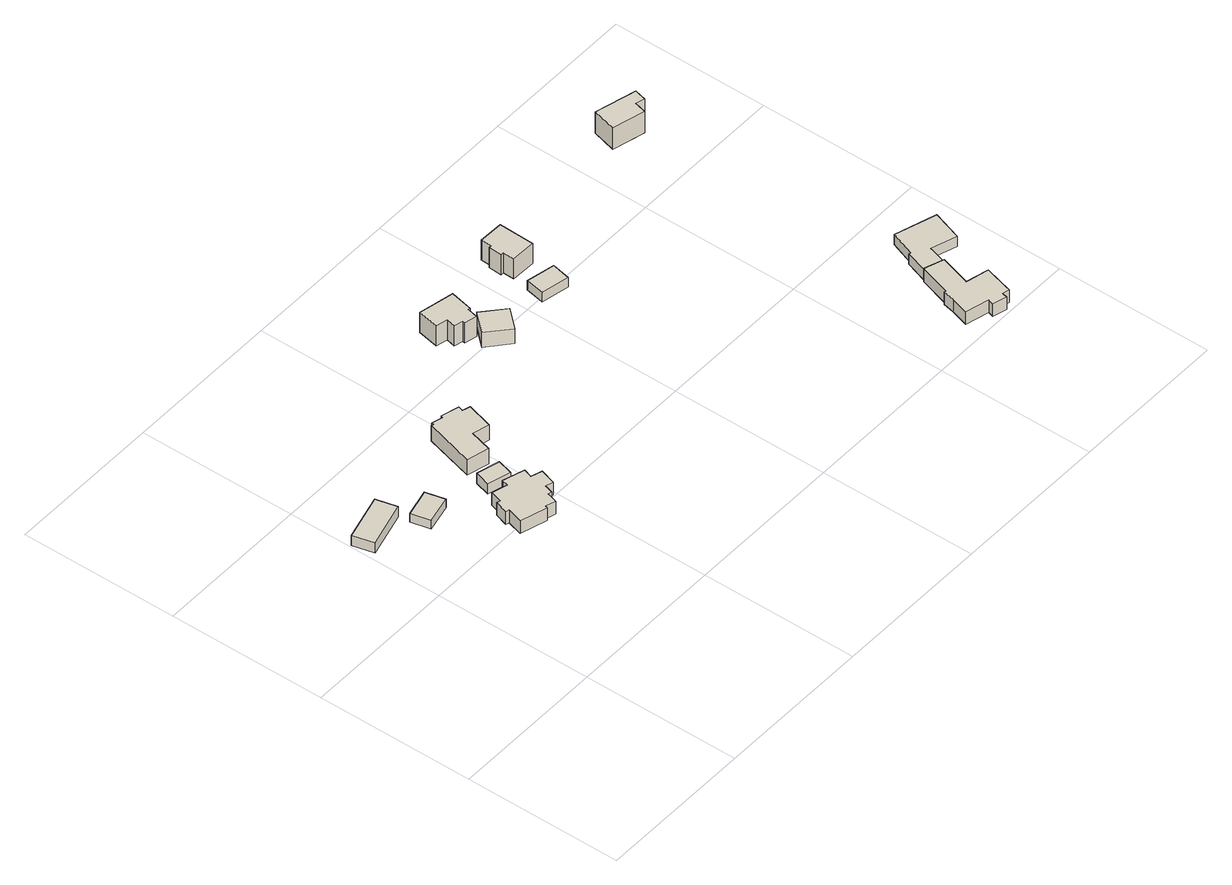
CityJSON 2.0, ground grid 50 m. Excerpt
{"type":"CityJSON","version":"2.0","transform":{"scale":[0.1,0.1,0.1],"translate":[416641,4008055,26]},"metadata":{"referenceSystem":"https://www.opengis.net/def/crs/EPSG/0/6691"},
"CityObjects":{
"building1":{"type":"Building","attributes":{"class":"3001","measuredHeight":9,"BuildingLandSlideRiskAttribute.description":"2","BuildingLandSlideRiskAttribute.areaType":"1","BuildingIDAttribute.prefecture":"08","BuildingIDAttribute.city":"08220"},"geometry":[{"type":"Solid","lod":"1","boundaries":[[[[0,1,2,3]],[[2,4,5,3]],[[1,6,4,2]],[[0,7,6,1]],[[3,5,7,0]],[[4,6,7,5]]]]}]},
"building2":{"type":"Building","attributes":{"class":"3001","measuredHeight":3.7,"BuildingLandSlideRiskAttribute.description":"2","BuildingLandSlideRiskAttribute.areaType":"1","BuildingIDAttribute.prefecture":"08","BuildingIDAttribute.city":"08220"},"geometry":[{"type":"Solid","lod":"1","boundaries":[[[[8,9,10,11]],[[10,12,13,11]],[[9,14,12,10]],[[8,15,14,9]],[[11,13,15,8]],[[12,14,15,13]]]]}]},
"building3":{"type":"Building","attributes":{"class":"3001","measuredHeight":6.4,"BuildingLandSlideRiskAttribute.description":"2","BuildingLandSlideRiskAttribute.areaType":"1","BuildingIDAttribute.prefecture":"08","BuildingIDAttribute.city":"08220"},"geometry":[{"type":"Solid","lod":"1","boundaries":[[[[16,17,18,19,20,21,22,23,24,25,26,27,28,29,30,31,32,33]],[[32,34,35,33]],[[31,36,34,32]],[[30,37,36,31]],[[29,38,37,30]],[[28,39,38,29]],[[27,40,39,28]],[[26,41,40,27]],[[25,42,41,26]],[[24,43,42,25]],[[23,44,43,24]],[[22,45,44,23]],[[21,46,45,22]],[[20,47,46,21]],[[19,48,47,20]],[[18,49,48,19]],[[17,50,49,18]],[[16,51,50,17]],[[33,35,51,16]],[[34,36,37,38,39,40,41,42,43,44,45,46,47,48,49,50,51,35]]]]}]},
"building4":{"type":"Building","attributes":{"class":"3001","measuredHeight":4.5,"BuildingLandSlideRiskAttribute.description":"2","BuildingLandSlideRiskAttribute.areaType":"1","BuildingIDAttribute.prefecture":"08","BuildingIDAttribute.city":"08220"},"geometry":[{"type":"Solid","lod":"1","boundaries":[[[[52,53,54,55]],[[54,56,57,55]],[[53,58,56,54]],[[52,59,58,53]],[[55,57,59,52]],[[56,58,59,57]]]]}]},
"building5":{"type":"Building","attributes":{"class":"3001","measuredHeight":7.1,"BuildingLandSlideRiskAttribute.description":"2","BuildingLandSlideRiskAttribute.areaType":"1","BuildingIDAttribute.prefecture":"08","BuildingIDAttribute.city":"08220"},"geometry":[{"type":"Solid","lod":"1","boundaries":[[[[60,61,62,63,64,65,66,67,68,69,70,71]],[[70,72,73,71]],[[69,74,72,70]],[[68,75,74,69]],[[67,76,75,68]],[[66,77,76,67]],[[65,78,77,66]],[[64,79,78,65]],[[63,80,79,64]],[[62,81,80,63]],[[61,82,81,62]],[[60,83,82,61]],[[71,73,83,60]],[[72,74,75,76,77,78,79,80,81,82,83,73]]]]}]},
"building6":{"type":"Building","attributes":{"class":"3001","measuredHeight":8.3,"BuildingLandSlideRiskAttribute.description":"2","BuildingLandSlideRiskAttribute.areaType":"1","BuildingIDAttribute.prefecture":"08","BuildingIDAttribute.city":"08220"},"geometry":[{"type":"Solid","lod":"1","boundaries":[[[[84,85,86,87,88,89,90,91,92,93]],[[92,94,95,93]],[[91,96,94,92]],[[90,97,96,91]],[[89,98,97,90]],[[88,99,98,89]],[[87,100,99,88]],[[86,101,100,87]],[[85,102,101,86]],[[84,103,102,85]],[[93,95,103,84]],[[94,96,97,98,99,100,101,102,103,95]]]]}]},
"building7":{"type":"Building","attributes":{"class":"3001","measuredHeight":6.1,"BuildingLandSlideRiskAttribute.description":"2","BuildingLandSlideRiskAttribute.areaType":"1","BuildingIDAttribute.prefecture":"08","BuildingIDAttribute.city":"08220"},"geometry":[{"type":"Solid","lod":"1","boundaries":[[[[104,105,106,107]],[[106,108,109,107]],[[105,110,108,106]],[[104,111,110,105]],[[107,109,111,104]],[[108,110,111,109]]]]}]},
"building8":{"type":"Building","attributes":{"class":"3001","measuredHeight":3.5,"BuildingLandSlideRiskAttribute.description":"2","BuildingLandSlideRiskAttribute.areaType":"1","BuildingIDAttribute.prefecture":"08","BuildingIDAttribute.city":"08220"},"geometry":[{"type":"Solid","lod":"1","boundaries":[[[[112,113,114,115]],[[114,116,117,115]],[[113,118,116,114]],[[112,119,118,113]],[[115,117,119,112]],[[116,118,119,117]]]]}]},
"building9":{"type":"Building","attributes":{"class":"3001","measuredHeight":7.8,"BuildingLandSlideRiskAttribute.description":"2","BuildingLandSlideRiskAttribute.areaType":"1","BuildingIDAttribute.prefecture":"08","BuildingIDAttribute.city":"08220"},"geometry":[{"type":"Solid","lod":"1","boundaries":[[[[120,121,122,123,124,125,126,127]],[[126,128,129,127]],[[125,130,128,126]],[[124,131,130,125]],[[123,132,131,124]],[[122,133,132,123]],[[121,134,133,122]],[[120,135,134,121]],[[127,129,135,120]],[[128,130,131,132,133,134,135,129]]]]}]},
"building10":{"type":"Building","attributes":{"class":"3001","measuredHeight":8.3,"BuildingLandSlideRiskAttribute.description":"2","BuildingLandSlideRiskAttribute.areaType":"1","BuildingIDAttribute.prefecture":"08","BuildingIDAttribute.city":"08220"},"geometry":[{"type":"Solid","lod":"1","boundaries":[[[[136,137,138,139,140,141,142,143,144,145,146,147,148,149,150,151]],[[150,152,153,151]],[[149,154,152,150]],[[148,155,154,149]],[[147,156,155,148]],[[146,157,156,147]],[[145,158,157,146]],[[144,159,158,145]],[[143,160,159,144]],[[142,161,160,143]],[[141,162,161,142]],[[140,163,162,141]],[[139,164,163,140]],[[138,165,164,139]],[[137,166,165,138]],[[136,167,166,137]],[[151,153,167,136]],[[152,154,155,156,157,158,159,160,161,162,163,164,165,166,167,153]]]]}]},
"building11":{"type":"Building","attributes":{"class":"3001","measuredHeight":6.4,"BuildingLandSlideRiskAttribute.description":"2","BuildingLandSlideRiskAttribute.areaType":"1","BuildingIDAttribute.prefecture":"08","BuildingIDAttribute.city":"08220"},"geometry":[{"type":"Solid","lod":"1","boundaries":[[[[168,169,170,171,172,173,174,175]],[[174,176,177,175]],[[173,178,176,174]],[[172,179,178,173]],[[171,180,179,172]],[[170,181,180,171]],[[169,182,181,170]],[[168,183,182,169]],[[175,177,183,168]],[[176,178,179,180,181,182,183,177]]]]}]},
"building12":{"type":"Building","attributes":{"class":"3001","measuredHeight":9.2,"BuildingLandSlideRiskAttribute.description":"2","BuildingLandSlideRiskAttribute.areaType":"1","BuildingIDAttribute.prefecture":"08","BuildingIDAttribute.city":"08220"},"geometry":[{"type":"Solid","lod":"1","boundaries":[[[[184,185,186,187,188,189]],[[188,190,191,189]],[[187,192,190,188]],[[186,193,192,187]],[[185,194,193,186]],[[184,195,194,185]],[[189,191,195,184]],[[190,192,193,194,195,191]]]]}]}
},
"vertices":[
[23,733,5],[6,800,5],[153,839,5],[170,772,5],[153,839,42],[170,772,42],[6,800,42],[23,733,42],
[187,674,6],[172,735,6],[260,756,6],[275,695,6],[260,756,37],[275,695,37],[172,735,37],[187,674,37],
[465,560,13],[499,549,13],[484,499,13],[460,506,13],[452,479,13],[441,482,13],[431,448,13],[400,458,13],[398,451,13],[314,476,13],[328,524,13],[317,527,13],[330,568,13],[341,565,13],[352,602,13],[400,588,13],[406,609,13],[474,588,13],[406,609,59],[474,588,59],[400,588,59],[352,602,59],[341,565,59],[330,568,59],[317,527,59],[328,524,59],[314,476,59],[398,451,59],[400,458,59],[431,448,59],[441,482,59],[452,479,59],[460,506,59],[484,499,59],[499,549,59],[465,560,59],
[447,614,17],[376,634,17],[389,683,17],[461,663,17],[389,683,54],[461,663,54],[376,634,54],[447,614,54],
[486,880,18],[542,865,18],[537,849,18],[561,842,18],[538,759,18],[485,773,18],[466,703,18],[397,721,18],[440,877,18],[448,875,18],[449,882,18],[484,873,18],[449,882,74],[484,873,74],[448,875,74],[440,877,74],[397,721,74],[466,703,74],[485,773,74],[538,759,74],[561,842,74],[537,849,74],[542,865,74],[486,880,74],
[834,1059,27],[828,1061,27],[820,1027,27],[781,1036,27],[783,1044,27],[755,1050,27],[761,1079,27],[725,1087,27],[739,1154,27],[849,1131,27],[739,1154,100],[849,1131,100],[725,1087,100],[761,1079,100],[755,1050,100],[783,1044,100],[781,1036,100],[820,1027,100],[828,1061,100],[834,1059,100],
[867,935,21],[801,995,21],[854,1053,21],[920,994,21],[854,1053,75],[920,994,75],[801,995,75],[867,935,75],
[1120,957,26],[1032,975,26],[1044,1034,26],[1133,1016,26],[1044,1034,60],[1133,1016,60],[1032,975,60],[1120,957,60],
[1130,1085,28],[1053,1087,28],[1054,1123,28],[1044,1123,28],[1046,1165,28],[1055,1165,28],[1056,1199,28],[1133,1197,28],[1056,1199,101],[1133,1197,101],[1055,1165,101],[1046,1165,101],[1044,1123,101],[1054,1123,101],[1053,1087,101],[1130,1085,101],
[1762,124,17],[1830,108,17],[1833,107,17],[1808,16,17],[1786,21,17],[1782,4,17],[1739,16,17],[1744,34,17],[1671,53,17],[1687,108,17],[1695,145,17],[1699,144,17],[1729,242,17],[1732,241,17],[1733,243,17],[1791,223,17],[1733,243,63],[1791,223,63],[1732,241,63],[1729,242,63],[1699,144,63],[1695,145,63],[1687,108,63],[1671,53,63],[1744,34,63],[1739,16,63],[1782,4,63],[1786,21,63],[1808,16,63],[1833,107,63],[1830,108,63],[1762,124,63],
[1889,256,18],[1809,282,18],[1792,224,18],[1733,244,18],[1756,315,18],[1762,313,18],[1791,391,18],[1920,350,18],[1791,391,55],[1920,350,55],[1762,313,55],[1756,315,55],[1733,244,55],[1792,224,55],[1809,282,55],[1889,256,55],
[1732,1187,41],[1704,1195,41],[1695,1158,41],[1593,1184,41],[1612,1259,41],[1742,1225,41],[1612,1259,119],[1742,1225,119],[1593,1184,119],[1695,1158,119],[1704,1195,119],[1732,1187,119]
]}
